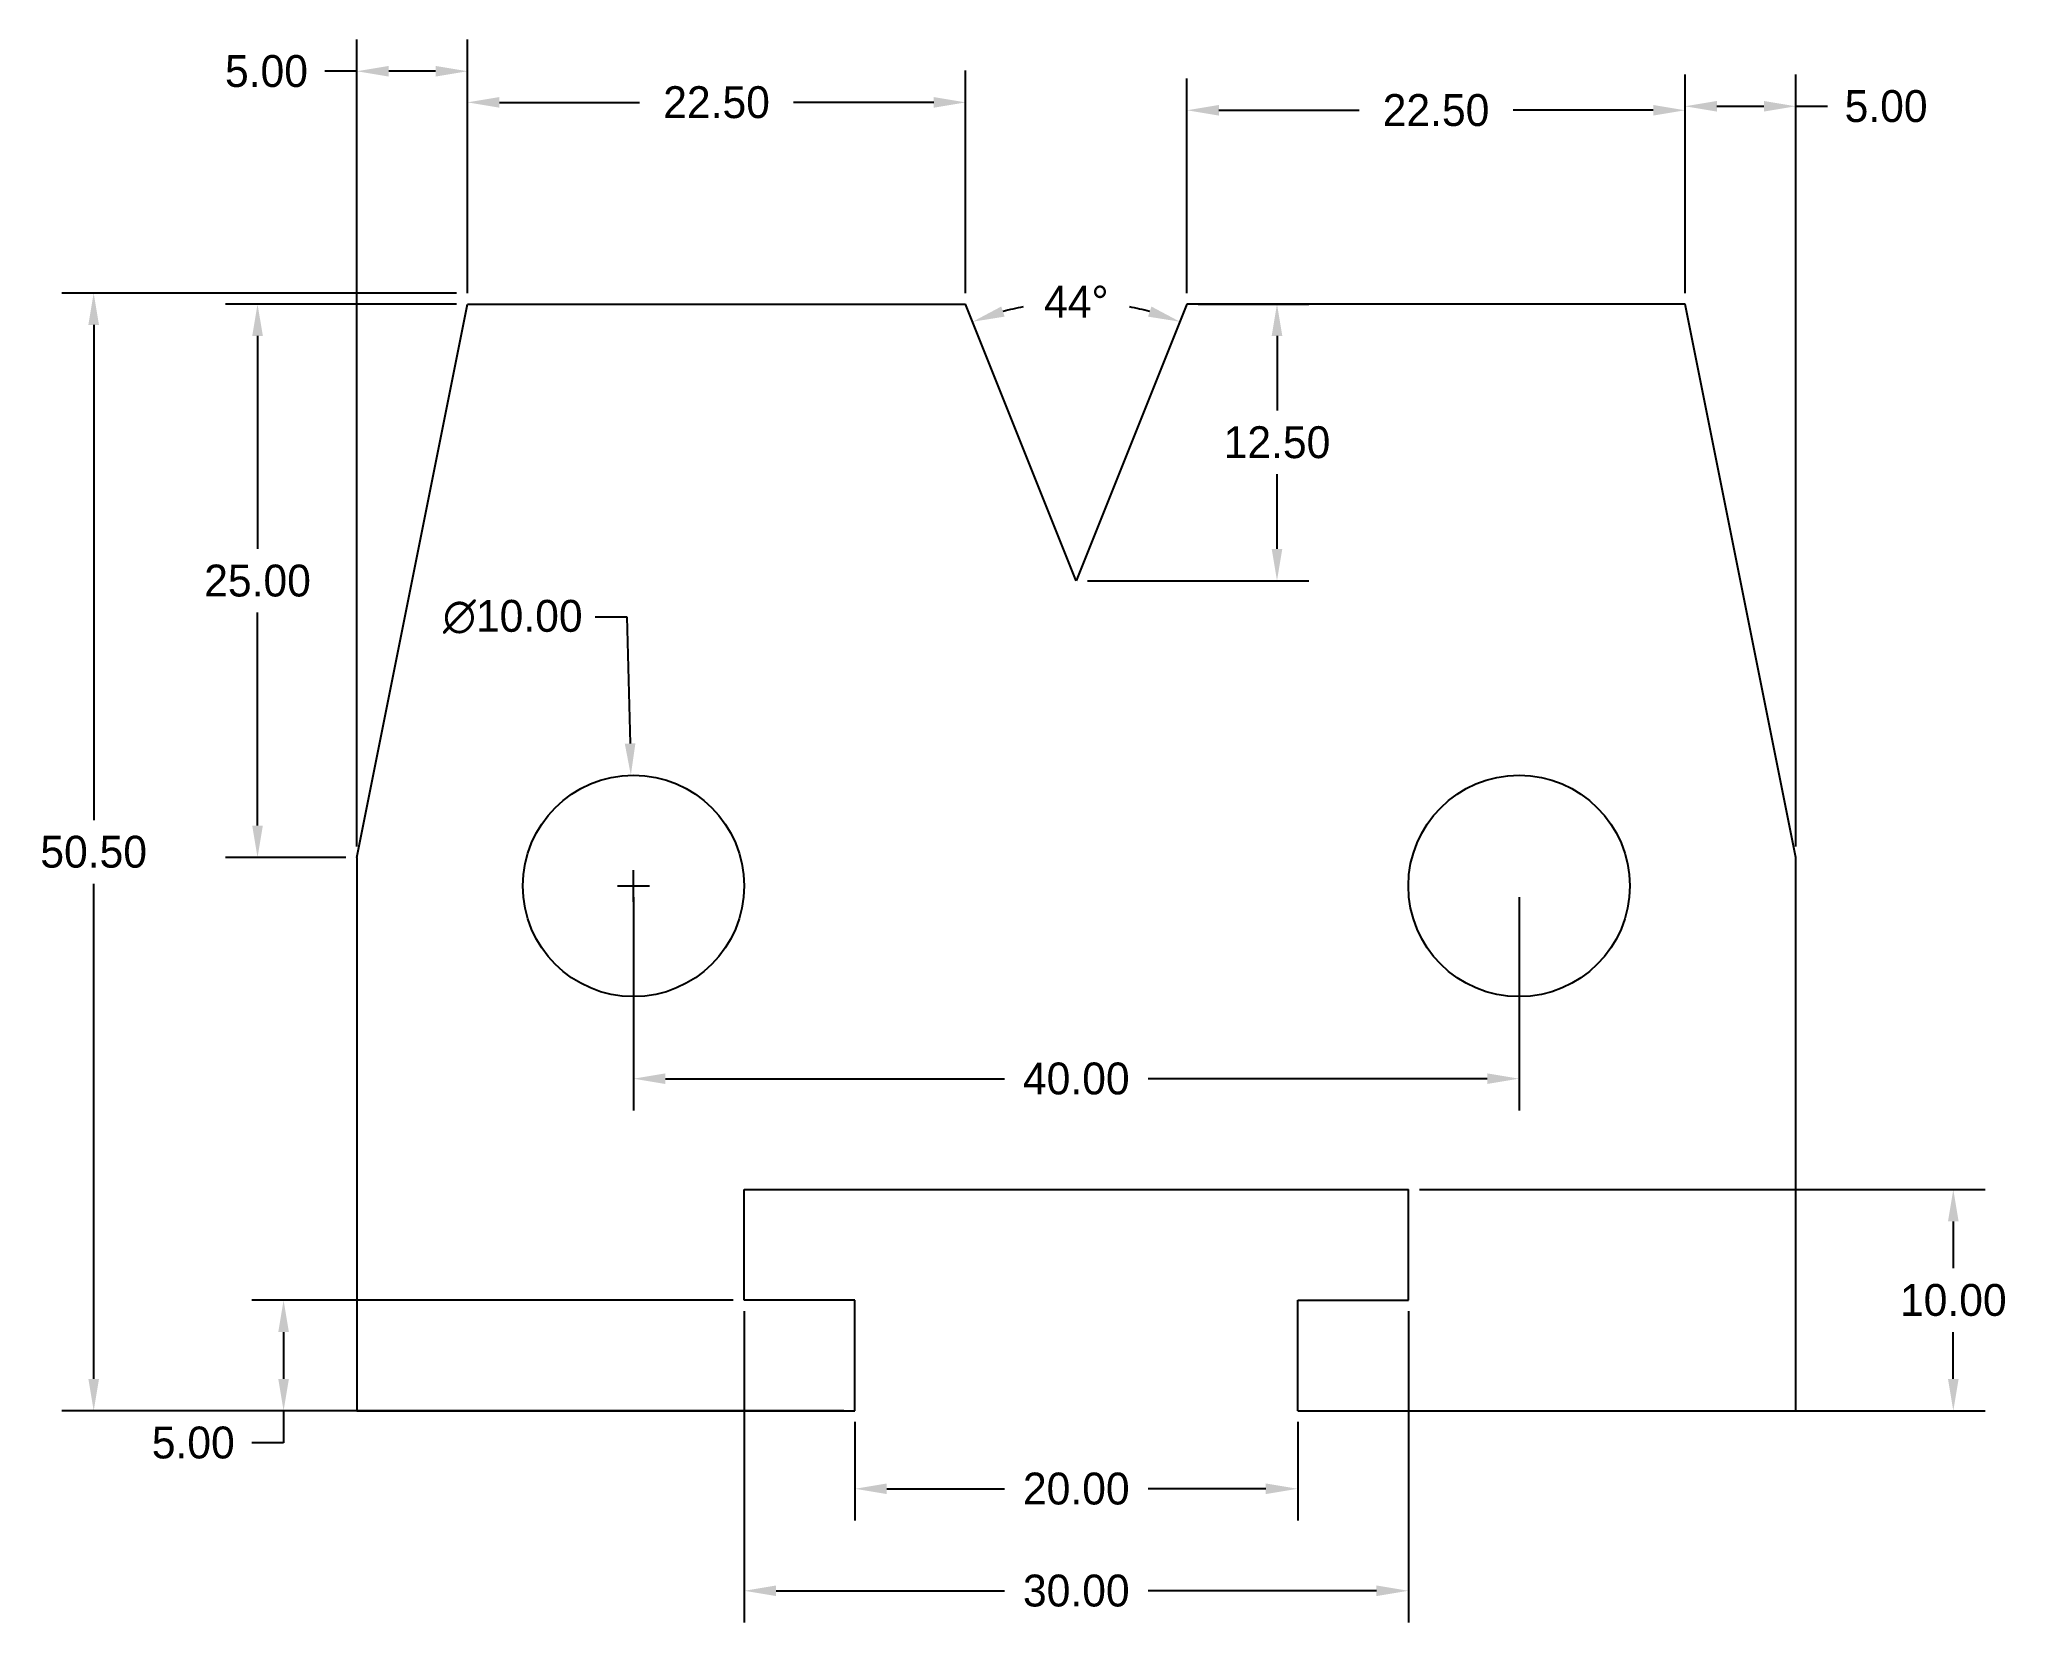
# Model space of a CAD drawing. Header units: millimetres. Extents: x 38.4 to 127.3, y 2.7 to 74.3.
import ezdxf

# ---------------------------------------------------------------- set-up
doc = ezdxf.new("R2010")
doc.units = ezdxf.units.MM
doc.header["$MEASUREMENT"] = 0
doc.dimstyles.new('my cad style', dxfattribs={"dimscale": 8, "dimtxt": 0.18, "dimasz": 0.18, "dimexe": 0.18, "dimexo": 0.0625, "dimgap": 0.09, "dimtad": 0, "dimtih": 1, "dimtoh": 1, "dimzin": 0, "dimdsep": 46, "dimtxsty": 'Standard', "dimcen": 0.09, "dimadec": 0, "dimazin": 0, "dimtfac": 1, "dimtofl": 0, "dimtmove": 0, "dimatfit": 3, "dimfxl": 1, "dimtolj": 1, "dimtzin": 0, "dimarcsym": 0})

# ---------------------------------------------------------------- blocks, each defined once
blk = doc.blocks.new('*D2')
at = {"color": 0, "lineweight": -2}
for p, q in [((90.202, 62.816), (90.202, 72.512)), ((112.702, 62.816), (112.702, 72.512)), ((91.642, 71.072), (97.972, 71.072)), ((111.262, 71.072), (104.932, 71.072))]:
    blk.add_line(p, q, dxfattribs=at)
at = {"color": 0}
for points in [[(91.642, 71.312), (91.642, 70.832), (90.202, 71.072)], [(111.262, 71.312), (111.262, 70.832), (112.702, 71.072)]]:
    blk.add_solid(points, dxfattribs=at)
at = {"layer": 'Defpoints', "color": 0}
for p in [(112.702, 71.072), (90.202, 62.316), (112.702, 62.316)]:
    blk.add_point(p, dxfattribs=at)
at = {"color": 0, "insert": (101.452, 71.072), "char_height": 1.44, "attachment_point": 5}
blk.add_mtext('\\A1;22.50', dxfattribs=at)
blk = doc.blocks.new('*D3')
at = {"color": 0, "lineweight": -2}
for p, q in [((57.702, 62.816), (57.702, 72.868)), ((80.202, 62.816), (80.202, 72.868)), ((59.142, 71.428), (65.472, 71.428)), ((78.762, 71.428), (72.432, 71.428))]:
    blk.add_line(p, q, dxfattribs=at)
at = {"color": 0}
for points in [[(59.142, 71.668), (59.142, 71.188), (57.702, 71.428)], [(78.762, 71.668), (78.762, 71.188), (80.202, 71.428)]]:
    blk.add_solid(points, dxfattribs=at)
at = {"layer": 'Defpoints', "color": 0}
for p in [(57.702, 71.428), (57.702, 62.316), (80.202, 62.316)]:
    blk.add_point(p, dxfattribs=at)
at = {"color": 0, "insert": (68.952, 71.428), "char_height": 1.44, "attachment_point": 5}
blk.add_mtext('\\A1;22.50', dxfattribs=at)
blk = doc.blocks.new('*D4')
at = {"color": 0, "lineweight": -2}
for p, q in [((57.202, 62.316), (46.778, 62.316)), ((48.218, 60.876), (48.218, 51.256)), ((48.218, 38.756), (48.218, 48.376)), ((52.202, 37.316), (46.778, 37.316))]:
    blk.add_line(p, q, dxfattribs=at)
at = {"color": 0}
for points in [[(47.978, 60.876), (48.458, 60.876), (48.218, 62.316)], [(47.978, 38.756), (48.458, 38.756), (48.218, 37.316)]]:
    blk.add_solid(points, dxfattribs=at)
at = {"layer": 'Defpoints', "color": 0}
for p in [(57.702, 62.316), (48.218, 37.316), (52.702, 37.316)]:
    blk.add_point(p, dxfattribs=at)
at = {"color": 0, "insert": (48.218, 49.816), "char_height": 1.44, "attachment_point": 5}
blk.add_mtext('\\A1;25.00', dxfattribs=at)
blk = doc.blocks.new('*D6')
at = {"color": 0, "lineweight": -2}
for p, q in [((52.702, 37.816), (52.702, 74.275)), ((57.702, 62.816), (57.702, 74.275)), ((52.702, 72.835), (51.262, 72.835)), ((56.262, 72.835), (54.142, 72.835))]:
    blk.add_line(p, q, dxfattribs=at)
at = {"color": 0}
for points in [[(54.142, 73.075), (54.142, 72.595), (52.702, 72.835)], [(56.262, 73.075), (56.262, 72.595), (57.702, 72.835)]]:
    blk.add_solid(points, dxfattribs=at)
at = {"layer": 'Defpoints', "color": 0}
for p in [(52.702, 72.835), (57.702, 62.316), (52.702, 37.316)]:
    blk.add_point(p, dxfattribs=at)
at = {"color": 0, "insert": (48.622, 72.835), "char_height": 1.44, "attachment_point": 5}
blk.add_mtext('\\A1;5.00', dxfattribs=at)
blk = doc.blocks.new('*D7')
at = {"color": 0, "lineweight": -2}
for p, q in [((57.202, 62.816), (39.376, 62.816)), ((40.816, 61.376), (40.816, 39.006)), ((40.816, 13.756), (40.816, 36.126)), ((52.202, 12.316), (39.376, 12.316))]:
    blk.add_line(p, q, dxfattribs=at)
at = {"color": 0}
for points in [[(40.576, 61.376), (41.056, 61.376), (40.816, 62.816)], [(40.576, 13.756), (41.056, 13.756), (40.816, 12.316)]]:
    blk.add_solid(points, dxfattribs=at)
at = {"layer": 'Defpoints', "color": 0}
for p in [(57.702, 62.816), (40.816, 12.316), (52.702, 12.316)]:
    blk.add_point(p, dxfattribs=at)
at = {"color": 0, "insert": (40.816, 37.566), "char_height": 1.44, "attachment_point": 5}
blk.add_mtext('\\A1;50.50', dxfattribs=at)
blk = doc.blocks.new('*D8')
at = {"color": 0, "lineweight": -2}
for p, q in [((69.702, 17.316), (47.955, 17.316)), ((49.395, 15.876), (49.395, 13.756)), ((74.702, 12.316), (47.955, 12.316)), ((49.395, 12.316), (49.395, 10.876)), ((49.395, 10.876), (47.955, 10.876))]:
    blk.add_line(p, q, dxfattribs=at)
at = {"color": 0}
for points in [[(49.155, 15.876), (49.635, 15.876), (49.395, 17.316)], [(49.155, 13.756), (49.635, 13.756), (49.395, 12.316)]]:
    blk.add_solid(points, dxfattribs=at)
at = {"layer": 'Defpoints', "color": 0}
for p in [(70.202, 17.316), (49.395, 12.316), (75.202, 12.316)]:
    blk.add_point(p, dxfattribs=at)
at = {"color": 0, "insert": (45.315, 10.876), "char_height": 1.44, "attachment_point": 5}
blk.add_mtext('\\A1;5.00', dxfattribs=at)
blk = doc.blocks.new('*D9')
at = {"color": 0, "lineweight": -2}
for p, q in [((75.202, 11.816), (75.202, 7.355)), ((95.202, 11.816), (95.202, 7.355)), ((76.642, 8.795), (81.962, 8.795)), ((93.762, 8.795), (88.442, 8.795))]:
    blk.add_line(p, q, dxfattribs=at)
at = {"color": 0}
for points in [[(76.642, 9.035), (76.642, 8.555), (75.202, 8.795)], [(93.762, 9.035), (93.762, 8.555), (95.202, 8.795)]]:
    blk.add_solid(points, dxfattribs=at)
at = {"layer": 'Defpoints', "color": 0}
for p in [(75.202, 12.316), (95.202, 12.316), (95.202, 8.795)]:
    blk.add_point(p, dxfattribs=at)
at = {"color": 0, "insert": (85.202, 8.795), "char_height": 1.44, "attachment_point": 5}
blk.add_mtext('\\A1;20.00', dxfattribs=at)
blk = doc.blocks.new('*D10')
at = {"color": 0, "lineweight": -2}
for p, q in [((70.202, 16.816), (70.202, 2.747)), ((100.202, 16.816), (100.202, 2.747)), ((71.642, 4.187), (81.962, 4.187)), ((98.762, 4.187), (88.442, 4.187))]:
    blk.add_line(p, q, dxfattribs=at)
at = {"color": 0}
for points in [[(71.642, 4.427), (71.642, 3.947), (70.202, 4.187)], [(98.762, 4.427), (98.762, 3.947), (100.202, 4.187)]]:
    blk.add_solid(points, dxfattribs=at)
at = {"layer": 'Defpoints', "color": 0}
for p in [(70.202, 17.316), (100.202, 17.316), (100.202, 4.187)]:
    blk.add_point(p, dxfattribs=at)
at = {"color": 0, "insert": (85.202, 4.187), "char_height": 1.44, "attachment_point": 5}
blk.add_mtext('\\A1;30.00', dxfattribs=at)
blk = doc.blocks.new('*D11')
at = {"color": 0, "lineweight": -2}
for p, q in [((100.702, 22.316), (126.258, 22.316)), ((124.818, 20.876), (124.818, 18.756)), ((124.818, 13.756), (124.818, 15.876)), ((100.702, 12.316), (126.258, 12.316))]:
    blk.add_line(p, q, dxfattribs=at)
at = {"color": 0}
for points in [[(124.578, 20.876), (125.058, 20.876), (124.818, 22.316)], [(124.578, 13.756), (125.058, 13.756), (124.818, 12.316)]]:
    blk.add_solid(points, dxfattribs=at)
at = {"layer": 'Defpoints', "color": 0}
for p in [(100.202, 22.316), (100.202, 12.316), (124.818, 12.316)]:
    blk.add_point(p, dxfattribs=at)
at = {"color": 0, "insert": (124.818, 17.316), "char_height": 1.44, "attachment_point": 5}
blk.add_mtext('\\A1;10.00', dxfattribs=at)
blk = doc.blocks.new('*D12')
at = {"color": 0, "lineweight": -2}
for p, q in [((112.702, 62.816), (112.702, 72.692)), ((117.702, 37.816), (117.702, 72.692)), ((114.142, 71.252), (116.262, 71.252)), ((117.702, 71.252), (119.142, 71.252))]:
    blk.add_line(p, q, dxfattribs=at)
at = {"color": 0}
for points in [[(114.142, 71.492), (114.142, 71.012), (112.702, 71.252)], [(116.262, 71.492), (116.262, 71.012), (117.702, 71.252)]]:
    blk.add_solid(points, dxfattribs=at)
at = {"layer": 'Defpoints', "color": 0}
for p in [(117.702, 71.252), (112.702, 62.316), (117.702, 37.316)]:
    blk.add_point(p, dxfattribs=at)
at = {"color": 0, "insert": (121.782, 71.252), "char_height": 1.44, "attachment_point": 5}
blk.add_mtext('\\A1;5.00', dxfattribs=at)
blk = doc.blocks.new('*D13')
at = {"color": 0, "lineweight": -2}
for p, q in [((90.702, 62.316), (95.708, 62.316)), ((94.268, 60.876), (94.268, 57.506)), ((94.268, 51.256), (94.268, 54.626)), ((85.702, 49.816), (95.708, 49.816))]:
    blk.add_line(p, q, dxfattribs=at)
at = {"color": 0}
for points in [[(94.028, 60.876), (94.508, 60.876), (94.268, 62.316)], [(94.028, 51.256), (94.508, 51.256), (94.268, 49.816)]]:
    blk.add_solid(points, dxfattribs=at)
at = {"layer": 'Defpoints', "color": 0}
for p in [(90.202, 62.316), (85.202, 49.816), (94.268, 49.816)]:
    blk.add_point(p, dxfattribs=at)
at = {"color": 0, "insert": (94.268, 56.066), "char_height": 1.44, "attachment_point": 5}
blk.add_mtext('\\A1;12.50', dxfattribs=at)
blk = doc.blocks.new('*D14')
at = {"color": 0, "lineweight": -2}
for p, q in [((65.202, 35.528), (65.202, 25.882)), ((105.202, 35.528), (105.202, 25.882)), ((66.642, 27.322), (81.962, 27.322)), ((103.762, 27.322), (88.442, 27.322))]:
    blk.add_line(p, q, dxfattribs=at)
at = {"color": 0}
for points in [[(66.642, 27.562), (66.642, 27.082), (65.202, 27.322)], [(103.762, 27.562), (103.762, 27.082), (105.202, 27.322)]]:
    blk.add_solid(points, dxfattribs=at)
at = {"layer": 'Defpoints', "color": 0}
for p in [(65.202, 36.028), (105.202, 36.028), (105.202, 27.322)]:
    blk.add_point(p, dxfattribs=at)
at = {"color": 0, "insert": (85.202, 27.322), "char_height": 1.44, "attachment_point": 5}
blk.add_mtext('\\A1;40.00', dxfattribs=at)
blk = doc.blocks.new('*D15')
at = {"color": 0, "lineweight": -2}
for p, q in [((63.466, 48.184), (64.906, 48.184)), ((64.906, 48.184), (65.046, 42.466)), ((65.202, 35.308), (65.202, 36.748)), ((64.482, 36.028), (65.922, 36.028))]:
    blk.add_line(p, q, dxfattribs=at)
at = {"color": 0}
blk.add_solid([(65.286, 42.472), (64.806, 42.46), (65.081, 41.027)], dxfattribs=at)
at = {"layer": 'Defpoints', "color": 0}
for p in [(65.081, 41.027), (65.324, 31.03)]:
    blk.add_point(p, dxfattribs=at)
at = {"color": 0, "insert": (59.746, 48.184), "char_height": 1.44, "attachment_point": 5}
blk.add_mtext('\\A1;∅10.00', dxfattribs=at)
blk = doc.blocks.new('*D17')
at = {"color": 0, "lineweight": -2}
for start, end in [(100.9758, 105.25257), (74.74743, 79.0242)]:
    blk.add_arc((85.202, 49.816), 12.605, start, end, dxfattribs=at)
at = {"color": 0}
for points in [[(81.963, 61.749), (81.81, 62.205), (80.521, 61.519)], [(88.595, 62.205), (88.442, 61.749), (89.884, 61.519)]]:
    blk.add_solid(points, dxfattribs=at)
at = {"layer": 'Defpoints', "color": 0}
for p in [(80.202, 62.316), (86.797, 62.32), (90.202, 62.316), (85.202, 49.816), (85.202, 49.816)]:
    blk.add_point(p, dxfattribs=at)
at = {"color": 0, "insert": (85.202, 62.421), "char_height": 1.44, "attachment_point": 5}
blk.add_mtext('\\A1;44°', dxfattribs=at)

msp = doc.modelspace()

# ---------------------------------------------------------------- linework, layer by layer
for p, q in [((52.702, 37.316), (57.702, 62.316)), ((57.702, 62.316), (80.202, 62.316)), ((85.202, 49.816), (80.202, 62.316)), ((90.202, 62.316), (85.202, 49.816)), ((112.702, 62.316), (90.202, 62.316)), ((117.702, 37.316), (112.702, 62.316)), ((52.702, 37.316), (52.702, 12.316)), ((117.702, 12.316), (117.702, 37.316)), ((70.202, 17.316), (70.202, 22.316)), ((70.202, 22.316), (100.202, 22.316)), ((100.202, 17.316), (100.202, 22.316)), ((75.202, 17.316), (70.202, 17.316)), ((75.202, 12.316), (75.202, 17.316)), ((95.202, 12.316), (95.202, 17.316)), ((95.202, 17.316), (100.202, 17.316)), ((52.702, 12.316), (75.202, 12.316)), ((95.202, 12.316), (117.702, 12.316))]:
    msp.add_line(p, q)
for centre in [(65.202, 36.028), (105.202, 36.028)]:
    msp.add_circle(centre, 5)

# ---------------------------------------------------------------- dimensions: what is measured, and where the dimension line sits
dim = msp.add_linear_dim(base=(52.702, 72.835), p1=(57.702, 62.316), p2=(52.702, 37.316), dimstyle='my cad style')
dim.commit()
dim.dimension.update_dxf_attribs({"geometry": '*D6', "text_midpoint": (48.622, 72.835), "dimtype": 160})
for base, p1, p2, picture, middle in [((57.702, 71.428), (80.202, 62.316), (57.702, 62.316), '*D3', (68.952, 71.428)), ((112.702, 71.072), (90.202, 62.316), (112.702, 62.316), '*D2', (101.452, 71.072)), ((117.702, 71.252), (112.702, 62.316), (117.702, 37.316), '*D12', (121.782, 71.252)), ((105.202, 27.322), (65.202, 36.028), (105.202, 36.028), '*D14', (85.202, 27.322)), ((100.202, 4.187), (70.202, 17.316), (100.202, 17.316), '*D10', (85.202, 4.187)), ((95.202, 8.795), (75.202, 12.316), (95.202, 12.316), '*D9', (85.202, 8.795))]:
    dim = msp.add_linear_dim(base=base, p1=p1, p2=p2, dimstyle='my cad style')
    dim.commit()
    dim.dimension.update_dxf_attribs({"geometry": picture, "text_midpoint": middle})
dim = msp.add_angular_dim_2l(base=(86.797, 62.32), line1=((85.202, 49.816), (80.202, 62.316)), line2=((90.202, 62.316), (85.202, 49.816)), dimstyle='my cad style')
dim.commit()
dim.dimension.update_dxf_attribs({"geometry": '*D17', "text_midpoint": (85.202, 62.421)})
for base, p1, p2, picture, middle in [((40.816, 12.316), (57.702, 62.816), (52.702, 12.316), '*D7', (40.816, 37.566)), ((48.218, 37.316), (57.702, 62.316), (52.702, 37.316), '*D4', (48.218, 49.816)), ((94.268, 49.816), (90.202, 62.316), (85.202, 49.816), '*D13', (94.268, 56.066)), ((124.818, 12.316), (100.202, 22.316), (100.202, 12.316), '*D11', (124.818, 17.316)), ((49.395, 12.316), (70.202, 17.316), (75.202, 12.316), '*D8', (45.315, 10.876))]:
    dim = msp.add_linear_dim(base=base, p1=p1, p2=p2, angle=90, dimstyle='my cad style')
    dim.commit()
    dim.dimension.update_dxf_attribs({"geometry": picture, "text_midpoint": middle})
dim = msp.add_diameter_dim_2p(p1=(65.324, 31.03), p2=(65.081, 41.027), dimstyle='my cad style')
dim.commit()
dim.dimension.update_dxf_attribs({"geometry": '*D15', "text_midpoint": (59.746, 48.184), "dimtype": 163})

doc.saveas('drawing.dxf')
